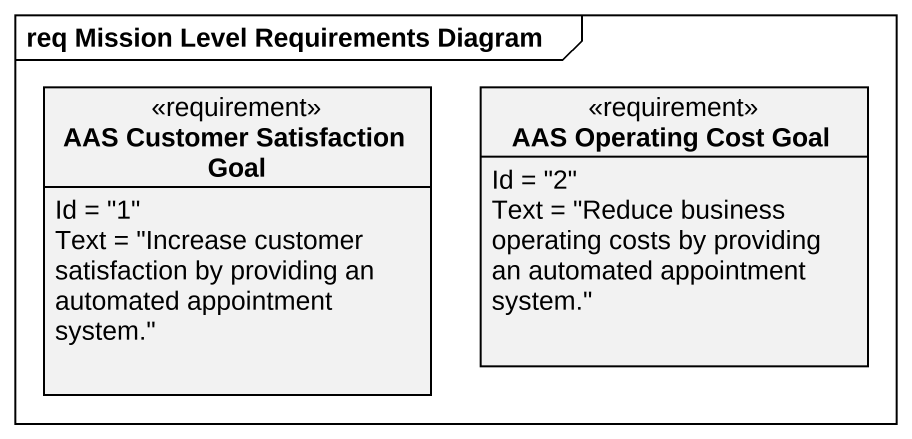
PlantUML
@startuml
mainframe req Mission Level Requirements Diagram
hide circle
hide empty members
class "AAS Customer Satisfaction Goal" as AAS_Customer_Satisfaction <<requirement>> {
  Id = "1"
  Text = "Increase customer satisfaction by providing an automated appointment system."
}
class "AAS Operating Cost Goal" as AAS_Operating_Cost_Goal <<requirement>> {
  Id = "2"
  Text = "Reduce business operating costs by providing an automated appointment system."
}
@enduml
